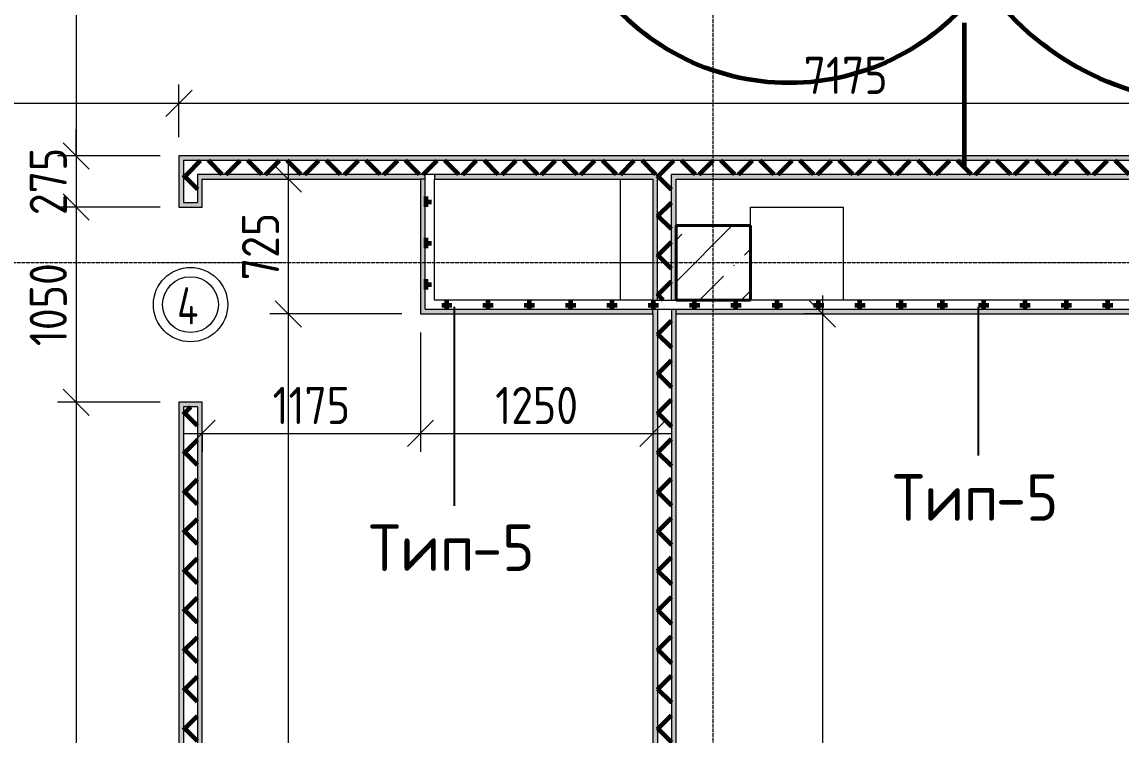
# Model space of a CAD drawing. Header units: millimetres. Extents: x -60946 to 138510, y -262288 to 24501.
# Drawn here: x 42090 to 48009, y -202168 to -198328 of the extents above; entities that cross this region are included whole.
import ezdxf

# ---------------------------------------------------------------- set-up
doc = ezdxf.new("R2010")
doc.units = ezdxf.units.MM
doc.linetypes.add('ADSK_Линия сетки', pattern=[25, 20, -2.5, 0, -2.5])
for name, color, linetype, lineweight in [('2)Тип-2', 3, 'Continuous', 60), ('2)Тип-3', 7, 'Continuous', 60), ('2)Тип-5', 1, 'Continuous', 60), ('Марки дверей', 7, 'Continuous', 20), ('Несущие колонны', 7, 'Continuous', 18), ('Оси', 7, 'Continuous', 9), ('Перекрытие', 7, 'Continuous', 18), ('Размеры', 7, 'Continuous', 9), ('Стены внутренние', 7, 'Continuous', 18), ('Стены штриховка', 7, 'Continuous', 9)]:
    doc.layers.add(name, color=color, linetype=linetype, lineweight=lineweight)
doc.styles.add('GOST Common_3', font='', dxfattribs={"width": 0.9, "height": 200})
doc.styles.add('GOST Common_4', font='', dxfattribs={"height": 250})
doc.styles.add('GOST Common_B', font='', dxfattribs={"width": 0.8, "height": 200})
doc.styles.get('GOST Common_3').set_extended_font_data('GOST Common')
doc.styles.get('GOST Common_4').set_extended_font_data('GOST Common')
doc.styles.get('GOST Common_B').set_extended_font_data('GOST Common', bold=True)
doc.dimstyles.new('ADSK_Основной_2_0_1', dxfattribs={"dimscale": 304.8, "dimtxt": 201.142999, "dimasz": 0.463911, "dimexe": 0.328084, "dimexo": 0.328084, "dimgap": 0.164042, "dimtad": 1, "dimdec": 3, "dimrnd": 0.001, "dimdsep": 46, "dimtxsty": 'GOST Common_3', "dimblk1": 'OBLIQUE', "dimblk2": 'OBLIQUE', "dimsah": 1, "dimcen": 0.09, "dimdle": 0.328084, "dimazin": 2, "dimtfac": 1, "dimtdec": 4, "dimtix": 1, "dimtmove": 1, "dimatfit": 3, "dimfxl": 1, "dimtvp": 1, "dimtolj": 1, "dimtzin": 0, "dimlwd": 20, "dimlwe": 20, "dimarcsym": 2})
doc.dimstyles.new('ADSK_Основной_2_0_2', dxfattribs={"dimscale": 304.8, "dimtxt": 201.142999, "dimasz": 0.463911, "dimexe": 0.328084, "dimexo": 0.328084, "dimgap": 0.164042, "dimtad": 1, "dimdec": 3, "dimrnd": 0.001, "dimdsep": 46, "dimtxsty": 'GOST Common_3', "dimblk1": 'OBLIQUE', "dimblk2": 'OBLIQUE', "dimsah": 1, "dimcen": 0.09, "dimdle": 0.328084, "dimazin": 2, "dimtfac": 1, "dimtdec": 4, "dimtix": 1, "dimtmove": 0, "dimatfit": 3, "dimfxl": 1, "dimtvp": 1, "dimtolj": 1, "dimtzin": 0, "dimlwd": 20, "dimlwe": 20, "dimarcsym": 2})
pattern_1 = [(45, (9.36, -198628.46), (-106.066, 106.066), []), (135, (9.36, -198628.46), (-106.066, -106.066), [])]
pattern_2 = [(0, (9.36, -198628.46), (111.125, 111.125), [55.562, -166.688]), (90, (37.14, -198656.24), (-111.125, 111.125), [55.562, -166.688])]

# ---------------------------------------------------------------- blocks, each defined once
blk = doc.blocks.new('ADSK_КолоннаЖБ_Прямоугольная - 400x400 мм-1807143-Кладочный план 4-го этажа')
at = {"layer": 'Несущие колонны', "lineweight": 40}
for p, q in [((-200, 200), (200, 200)), ((-200, -200), (-200, 200)), ((200, 200), (200, -200)), ((200, -200), (-200, -200))]:
    blk.add_line(p, q, dxfattribs=at)
blk = doc.blocks.new('_Oblique')
at = {"color": 0, "linetype": 'ByBlock', "lineweight": -2}
blk.add_line((-0.5, -0.5), (0.5, 0.5), dxfattribs=at)
blk = doc.blocks.new('*D5962')
at = {"layer": 'Defpoints', "color": 0, "transparency": 16777216}
for p in [(42481.5, -196023.5), (42381.5, -199048.5), (42934.4, -199048.5)]:
    blk.add_point(p, dxfattribs=at)
at = {"layer": 'Размеры', "color": 0, "lineweight": 20, "transparency": 16777216}
for p, q in [((42381.5, -195923.5), (42381.5, -199148.5)), ((42381.5, -196023.5), (42281.5, -196023.5)), ((42834.4, -199048.5), (42281.5, -199048.5))]:
    blk.add_line(p, q, dxfattribs=at)
at = {"layer": 'Размеры', "color": 0, "lineweight": 20, "transparency": 16777216, "xscale": 141.4, "yscale": 141.4, "zscale": 141.4}
for p, rotation in [((42381.5, -196023.5), 90), ((42381.5, -199048.5), 270)]:
    blk.add_blockref('_Oblique', p, dxfattribs=dict(at, rotation=rotation))
at = {"layer": 'Размеры', "color": 0, "lineweight": 9, "transparency": 16777216, "insert": (42231.5, -197536), "char_height": 200, "width": 605.475, "attachment_point": 5, "rotation": 90, "style": 'GOST Common_3'}
blk.add_mtext('\\A1;3025', dxfattribs=at)
blk = doc.blocks.new('*D5963')
at = {"layer": 'Defpoints', "color": 0, "transparency": 16777216}
for p in [(42934.4, -199048.5), (42381.5, -199323.5), (42934.4, -199323.5)]:
    blk.add_point(p, dxfattribs=at)
at = {"layer": 'Размеры', "color": 0, "lineweight": 20, "transparency": 16777216}
for p, q in [((42381.5, -199048.5), (42381.5, -198907.1)), ((42834.4, -199048.5), (42281.5, -199048.5)), ((42381.5, -199048.5), (42381.5, -199323.5)), ((42834.4, -199323.5), (42281.5, -199323.5)), ((42381.5, -199323.5), (42381.5, -199464.9))]:
    blk.add_line(p, q, dxfattribs=at)
at = {"layer": 'Размеры', "color": 0, "lineweight": 20, "transparency": 16777216, "xscale": 141.4, "yscale": 141.4, "zscale": 141.4}
for p, rotation in [((42381.5, -199048.5), 270), ((42381.5, -199323.5), 90)]:
    blk.add_blockref('_Oblique', p, dxfattribs=dict(at, rotation=rotation))
at = {"layer": 'Размеры', "color": 0, "lineweight": 9, "transparency": 16777216, "insert": (42231.5, -199186), "char_height": 200, "width": 454.106, "attachment_point": 5, "rotation": 90, "style": 'GOST Common_3'}
blk.add_mtext('\\A1;275', dxfattribs=at)
blk = doc.blocks.new('*D5964')
at = {"layer": 'Defpoints', "color": 0, "transparency": 16777216}
for p in [(42934.4, -199323.5), (42381.5, -200373.5), (42934.4, -200373.5)]:
    blk.add_point(p, dxfattribs=at)
at = {"layer": 'Размеры', "color": 0, "lineweight": 20, "transparency": 16777216}
for p, q in [((42381.5, -199223.5), (42381.5, -200473.5)), ((42834.4, -199323.5), (42281.5, -199323.5)), ((42834.4, -200373.5), (42281.5, -200373.5))]:
    blk.add_line(p, q, dxfattribs=at)
at = {"layer": 'Размеры', "color": 0, "lineweight": 20, "transparency": 16777216, "xscale": 141.4, "yscale": 141.4, "zscale": 141.4}
for p, rotation in [((42381.5, -199323.5), 90), ((42381.5, -200373.5), 270)]:
    blk.add_blockref('_Oblique', p, dxfattribs=dict(at, rotation=rotation))
at = {"layer": 'Размеры', "color": 0, "lineweight": 9, "transparency": 16777216, "insert": (42231.5, -199848.5), "char_height": 200, "width": 560.473, "attachment_point": 5, "rotation": 90, "style": 'GOST Common_3'}
blk.add_mtext('\\A1;1050', dxfattribs=at)
blk = doc.blocks.new('*D5965')
at = {"layer": 'Defpoints', "color": 0, "transparency": 16777216}
for p in [(42934.4, -200373.5), (42381.5, -205573.5), (42481.5, -205573.5)]:
    blk.add_point(p, dxfattribs=at)
at = {"layer": 'Размеры', "color": 0, "lineweight": 20, "transparency": 16777216}
for p, q in [((42381.5, -200273.5), (42381.5, -205673.5)), ((42834.4, -200373.5), (42281.5, -200373.5)), ((42381.5, -205573.5), (42281.5, -205573.5))]:
    blk.add_line(p, q, dxfattribs=at)
at = {"layer": 'Размеры', "color": 0, "lineweight": 20, "transparency": 16777216, "xscale": 141.4, "yscale": 141.4, "zscale": 141.4}
for p, rotation in [((42381.5, -200373.5), 90), ((42381.5, -205573.5), 270)]:
    blk.add_blockref('_Oblique', p, dxfattribs=dict(at, rotation=rotation))
at = {"layer": 'Размеры', "color": 0, "lineweight": 9, "transparency": 16777216, "insert": (42231.5, -202973.5), "char_height": 200, "width": 605.475, "attachment_point": 5, "rotation": 90, "style": 'GOST Common_3'}
blk.add_mtext('\\A1;5200', dxfattribs=at)
blk = doc.blocks.new('*D6279')
at = {"layer": 'Defpoints', "color": 0, "transparency": 16777216}
for p in [(46497.6, -199898.5), (46009.4, -205423.5), (46397.6, -205423.5)]:
    blk.add_point(p, dxfattribs=at)
at = {"layer": 'Размеры', "color": 0, "lineweight": 20, "transparency": 16777216}
for p, q in [((46397.6, -199798.5), (46397.6, -205523.5)), ((46397.6, -199898.5), (46297.6, -199898.5)), ((46109.4, -205423.5), (46497.6, -205423.5))]:
    blk.add_line(p, q, dxfattribs=at)
at = {"layer": 'Размеры', "color": 0, "lineweight": 20, "transparency": 16777216, "xscale": 141.4, "yscale": 141.4, "zscale": 141.4}
for p, rotation in [((46397.6, -199898.5), 90), ((46397.6, -205423.5), 270)]:
    blk.add_blockref('_Oblique', p, dxfattribs=dict(at, rotation=rotation))
at = {"layer": 'Размеры', "color": 0, "lineweight": 9, "transparency": 16777216, "insert": (46247.6, -202661), "char_height": 200, "width": 605.475, "attachment_point": 5, "rotation": 90, "style": 'GOST Common_3'}
blk.add_mtext('\\A1;5525', dxfattribs=at)
blk = doc.blocks.new('*D6310')
at = {"layer": 'Defpoints', "color": 0, "transparency": 16777216}
for p in [(43523.6, -199898.5), (44234.4, -199898.5), (43423.6, -205573.5)]:
    blk.add_point(p, dxfattribs=at)
at = {"layer": 'Размеры', "color": 0, "lineweight": 20, "transparency": 16777216}
for p, q in [((43523.6, -205673.5), (43523.6, -199798.5)), ((44134.4, -199898.5), (43423.6, -199898.5)), ((43523.6, -205573.5), (43623.6, -205573.5))]:
    blk.add_line(p, q, dxfattribs=at)
at = {"layer": 'Размеры', "color": 0, "lineweight": 20, "transparency": 16777216, "xscale": 141.4, "yscale": 141.4, "zscale": 141.4}
for p, rotation in [((43523.6, -199898.5), 90), ((43523.6, -205573.5), 270)]:
    blk.add_blockref('_Oblique', p, dxfattribs=dict(at, rotation=rotation))
at = {"layer": 'Размеры', "color": 0, "lineweight": 9, "transparency": 16777216, "insert": (43373.6, -202736), "char_height": 200, "width": 605.475, "attachment_point": 5, "rotation": 90, "style": 'GOST Common_3'}
blk.add_mtext('\\A1;5675', dxfattribs=at)
blk = doc.blocks.new('*D6311')
at = {"layer": 'Defpoints', "color": 0, "transparency": 16777216}
for p in [(43423.6, -199173.5), (43523.6, -199173.5), (44234.4, -199898.5)]:
    blk.add_point(p, dxfattribs=at)
at = {"layer": 'Размеры', "color": 0, "lineweight": 20, "transparency": 16777216}
for p, q in [((43523.6, -199998.5), (43523.6, -199073.5)), ((43523.6, -199173.5), (43623.6, -199173.5)), ((44134.4, -199898.5), (43423.6, -199898.5))]:
    blk.add_line(p, q, dxfattribs=at)
at = {"layer": 'Размеры', "color": 0, "lineweight": 20, "transparency": 16777216, "xscale": 141.4, "yscale": 141.4, "zscale": 141.4}
for p, rotation in [((43523.6, -199173.5), 90), ((43523.6, -199898.5), 270)]:
    blk.add_blockref('_Oblique', p, dxfattribs=dict(at, rotation=rotation))
at = {"layer": 'Размеры', "color": 0, "lineweight": 9, "transparency": 16777216, "insert": (43373.6, -199536), "char_height": 200, "width": 454.106, "attachment_point": 5, "rotation": 90, "style": 'GOST Common_3'}
blk.add_mtext('\\A1;725', dxfattribs=at)
blk = doc.blocks.new('*D6312')
at = {"layer": 'Defpoints', "color": 0, "transparency": 16777216}
for p in [(44234.4, -199898.5), (43059.4, -200440.7), (44234.4, -200540.7)]:
    blk.add_point(p, dxfattribs=at)
at = {"layer": 'Размеры', "color": 0, "lineweight": 20, "transparency": 16777216}
for p, q in [((44234.4, -199998.5), (44234.4, -200640.7)), ((42959.4, -200540.7), (44334.4, -200540.7)), ((43059.4, -200540.7), (43059.4, -200640.7))]:
    blk.add_line(p, q, dxfattribs=at)
at = {"layer": 'Размеры', "color": 0, "lineweight": 20, "transparency": 16777216, "xscale": 141.4, "yscale": 141.4, "zscale": 141.4, "rotation": 180}
blk.add_blockref('_Oblique', (43059.4, -200540.7), dxfattribs=at)
at = {"layer": 'Размеры', "color": 0, "lineweight": 20, "transparency": 16777216, "xscale": 141.4, "yscale": 141.4, "zscale": 141.4}
blk.add_blockref('_Oblique', (44234.4, -200540.7), dxfattribs=at)
at = {"layer": 'Размеры', "color": 0, "lineweight": 9, "transparency": 16777216, "insert": (43646.9, -200390.7), "char_height": 200, "width": 515.472, "attachment_point": 5, "style": 'GOST Common_3'}
blk.add_mtext('\\A1;1175', dxfattribs=at)
blk = doc.blocks.new('*D6313')
at = {"layer": 'Defpoints', "color": 0, "transparency": 16777216}
for p in [(44234.4, -199898.5), (45484.4, -200440.7), (45484.4, -200540.7)]:
    blk.add_point(p, dxfattribs=at)
at = {"layer": 'Размеры', "color": 0, "lineweight": 20, "transparency": 16777216}
for p, q in [((44234.4, -199998.5), (44234.4, -200640.7)), ((44134.4, -200540.7), (45584.4, -200540.7)), ((45484.4, -200540.7), (45484.4, -200640.7))]:
    blk.add_line(p, q, dxfattribs=at)
at = {"layer": 'Размеры', "color": 0, "lineweight": 20, "transparency": 16777216, "xscale": 141.4, "yscale": 141.4, "zscale": 141.4, "rotation": 180}
blk.add_blockref('_Oblique', (44234.4, -200540.7), dxfattribs=at)
at = {"layer": 'Размеры', "color": 0, "lineweight": 20, "transparency": 16777216, "xscale": 141.4, "yscale": 141.4, "zscale": 141.4}
blk.add_blockref('_Oblique', (45484.4, -200540.7), dxfattribs=at)
at = {"layer": 'Размеры', "color": 0, "lineweight": 9, "transparency": 16777216, "insert": (44859.4, -200390.7), "char_height": 200, "width": 560.473, "attachment_point": 5, "style": 'GOST Common_3'}
blk.add_mtext('\\A1;1250', dxfattribs=at)
blk = doc.blocks.new('*D6108')
at = {"layer": 'Defpoints', "color": 0, "transparency": 16777216}
for p in [(42934.4, -198765.3), (40129.4, -199048.5), (42934.4, -199048.5)]:
    blk.add_point(p, dxfattribs=at)
at = {"layer": 'Размеры', "color": 0, "lineweight": 20, "transparency": 16777216}
for p, q in [((40129.4, -198948.5), (40129.4, -198665.3)), ((42934.4, -198948.5), (42934.4, -198665.3)), ((40029.4, -198765.3), (43034.4, -198765.3))]:
    blk.add_line(p, q, dxfattribs=at)
at = {"layer": 'Размеры', "color": 0, "lineweight": 20, "transparency": 16777216, "xscale": 141.4, "yscale": 141.4, "zscale": 141.4, "rotation": 180}
blk.add_blockref('_Oblique', (40129.4, -198765.3), dxfattribs=at)
at = {"layer": 'Размеры', "color": 0, "lineweight": 20, "transparency": 16777216, "xscale": 141.4, "yscale": 141.4, "zscale": 141.4}
blk.add_blockref('_Oblique', (42934.4, -198765.3), dxfattribs=at)
at = {"layer": 'Размеры', "color": 0, "lineweight": 9, "transparency": 16777216, "insert": (41531.9, -198615.3), "char_height": 200, "width": 605.475, "attachment_point": 5, "style": 'GOST Common_3'}
blk.add_mtext('\\A1;2805', dxfattribs=at)
blk = doc.blocks.new('*D6109')
at = {"layer": 'Defpoints', "color": 0, "transparency": 16777216}
for p in [(50109.4, -198665.4), (50109.4, -198765.3), (42934.4, -199048.5)]:
    blk.add_point(p, dxfattribs=at)
at = {"layer": 'Размеры', "color": 0, "lineweight": 20, "transparency": 16777216}
for p, q in [((42934.4, -198948.5), (42934.4, -198665.3)), ((42834.4, -198765.3), (50209.4, -198765.3)), ((50109.4, -198765.4), (50109.4, -198865.3))]:
    blk.add_line(p, q, dxfattribs=at)
at = {"layer": 'Размеры', "color": 0, "lineweight": 20, "transparency": 16777216, "xscale": 141.4, "yscale": 141.4, "zscale": 141.4, "rotation": 180}
blk.add_blockref('_Oblique', (42934.4, -198765.3), dxfattribs=at)
at = {"layer": 'Размеры', "color": 0, "lineweight": 20, "transparency": 16777216, "xscale": 141.4, "yscale": 141.4, "zscale": 141.4}
blk.add_blockref('_Oblique', (50109.4, -198765.3), dxfattribs=at)
at = {"layer": 'Размеры', "color": 0, "lineweight": 9, "transparency": 16777216, "insert": (46521.9, -198615.3), "char_height": 200, "width": 560.473, "attachment_point": 5, "style": 'GOST Common_3'}
blk.add_mtext('\\A1;7175', dxfattribs=at)
blk = doc.blocks.new('М_двери1 - Марка экземпляра 2-3719212-Кладочный план 4-го этажа')
at = {"layer": 'Марки дверей'}
for radius in [2, 1.5]:
    blk.add_circle((0, 0), radius, dxfattribs=at)

msp = doc.modelspace()

# ---------------------------------------------------------------- hatches: boundary and pattern name
at = {"layer": '2)Тип-2'}
for points in [[(42934.3615, -199073.4914), (50134.3615, -199073.4914), (50134.3615, -199048.4914), (42934.3615, -199048.4914)], [(45484.3615, -199823.4914), (45509.3615, -199823.4914), (45509.3615, -199173.4914), (45484.3615, -199173.4914), (45484.3615, -199325.9056)], [(45584.3615, -199823.4914), (45609.3615, -199823.4914), (45609.3615, -199173.4914), (45584.3615, -199173.4914), (45584.3615, -199325.9056)], [(45509.3615, -205573.4914), (45509.3615, -199873.4914), (45484.3615, -199873.4914), (45484.3615, -205573.4914)], [(45609.3615, -205573.4914), (45609.3615, -199873.4914), (45584.3615, -199873.4914), (45584.3615, -205573.4914)]]:
    msp.add_hatch(color=256, dxfattribs=at).paths.add_polyline_path(points)
h = msp.add_hatch(color=256, dxfattribs=at)
h.paths.add_polyline_path([(42959.3615, -205573.4914), (42959.3615, -200398.4914), (43059.3615, -200398.4914), (43059.3615, -200373.4914), (42934.3615, -200373.4914), (42934.3615, -205573.4914)])
h.paths.add_polyline_path([(43059.3615, -199323.4914), (43059.3615, -199298.4914), (42959.3615, -199298.4914), (42959.3615, -199073.4914), (42934.3615, -199073.4914), (42934.3615, -199323.4914)])
h = msp.add_hatch(dxfattribs=at)
h.set_pattern_fill('FP_4', color=256, style=0, pattern_type=2)
h.set_pattern_definition(pattern_1)
h.paths.add_polyline_path([(50159.3615, -199148.4914), (50209.3615, -199148.4914), (50209.3615, -199073.4914), (42959.3615, -199073.4914), (42959.3615, -199148.4914), (49497.5271, -199148.4914)])
h = msp.add_hatch(dxfattribs=at)
h.set_pattern_fill('FP_4', color=256, style=0, pattern_type=2)
h.set_pattern_definition(pattern_1)
h.paths.add_polyline_path([(43034.3615, -205573.4914), (43034.3615, -200398.4914), (42959.3615, -200398.4914), (42959.3615, -205573.4914)])
h.paths.add_polyline_path([(43034.3615, -199298.4914), (43034.3615, -199148.4914), (42959.3615, -199148.4914), (42959.3615, -199298.4914)])
h = msp.add_hatch(color=256, dxfattribs=at)
h.paths.add_polyline_path([(50209.3615, -199173.4914), (50234.3615, -199173.4914), (50234.3615, -199148.4914), (50209.3615, -199148.4914)])
h.paths.add_polyline_path([(43034.3615, -199173.4914), (44259.3615, -199173.4914), (44259.3615, -199148.4914), (43034.3615, -199148.4914)])
h.paths.add_polyline_path([(49497.5271, -199173.4914), (50159.3615, -199173.4914), (50159.3615, -199148.4914), (48659.3615, -199148.4914), (48659.3615, -199173.4914)])
h.paths.add_polyline_path([(48584.3615, -199173.4914), (48609.3615, -199173.4914), (48609.3615, -199148.4914), (45584.3615, -199148.4914), (45584.3615, -199173.4914), (47847.4442, -199173.4914)])
h.paths.add_polyline_path([(44547.2782, -199173.4914), (45509.3615, -199173.4914), (45509.3615, -199148.4914), (44309.3615, -199148.4914), (44309.3615, -199173.4914)])
h = msp.add_hatch(dxfattribs=at)
h.set_pattern_fill('FP_4', color=256, style=0, pattern_type=2)
h.set_pattern_definition(pattern_1)
h.paths.add_polyline_path([(45509.3615, -199823.4914), (45584.3615, -199823.4914), (45584.3615, -199148.4914), (45509.3615, -199148.4914), (45509.3615, -199325.9056)])
h = msp.add_hatch(color=256, dxfattribs=at)
h.paths.add_polyline_path([(43059.3615, -205573.4914), (43059.3615, -200398.4914), (43034.3615, -200398.4914), (43034.3615, -205573.4914)])
h.paths.add_polyline_path([(43059.3615, -199298.4914), (43059.3615, -199173.4914), (43034.3615, -199173.4914), (43034.3615, -199298.4914)])
h = msp.add_hatch(dxfattribs=at)
h.set_pattern_fill('FP_4', color=256, style=0, pattern_type=2)
h.set_pattern_definition(pattern_1)
h.paths.add_polyline_path([(45584.3615, -205573.4914), (45584.3615, -199873.4914), (45509.3615, -199873.4914), (45509.3615, -205573.4914)])
at = {"layer": '2)Тип-5', "true_color": 0xd50000}
h = msp.add_hatch(dxfattribs=at)
h.set_pattern_fill('FP_7', color=12, style=0, pattern_type=2)
h.set_pattern_definition(pattern_2)
h.paths.add_polyline_path([(44259.3615, -199823.4914), (44309.3615, -199823.4914), (44309.3615, -199148.4914), (44259.3615, -199148.4914), (44259.3615, -199325.9056)])
msp.add_hatch(color=12, dxfattribs=at).paths.add_polyline_path([(44234.3615, -199873.4914), (44259.3615, -199873.4914), (44259.3615, -199173.4914), (44234.3615, -199173.4914), (44234.3615, -199823.4914)])
h = msp.add_hatch(color=12, dxfattribs=at)
h.paths.add_polyline_path([(44234.3615, -199898.4914), (45484.3615, -199898.4914), (45484.3615, -199873.4914), (44234.3615, -199873.4914)])
h.paths.add_polyline_path([(45609.3615, -199898.4914), (48534.3615, -199898.4914), (48534.3615, -199873.4914), (45609.3615, -199873.4914)])
h.paths.add_polyline_path([(48672.4856, -199898.4914), (50234.3615, -199898.4914), (50234.3615, -199873.4914), (48659.3615, -199873.4914), (48659.3615, -199898.4914)])
h = msp.add_hatch(dxfattribs=at)
h.set_pattern_fill('FP_7', color=12, style=0, pattern_type=2)
h.set_pattern_definition(pattern_2)
h.paths.add_polyline_path([(45609.3615, -199873.4914), (50209.3615, -199873.4914), (50209.3615, -199823.4914), (44259.3615, -199823.4914), (44259.3615, -199873.4914), (45584.3615, -199873.4914)])
at = {"layer": 'Несущие колонны', "lineweight": 9}
h = msp.add_hatch(dxfattribs=at)
h.set_pattern_fill('FP_1', color=256, style=0, pattern_type=2)
h.set_pattern_definition([(45, (9.36, -198628.46), (-224.5064, 224.5064), []), (45, (233.87, -198628.46), (-224.5064, 224.5064), [396.875, -79.375, 3.353, -76.022])])
h.paths.add_polyline_path([(46009.3615, -199823.4914), (46009.3615, -199423.4914), (45609.3615, -199423.4914), (45609.3615, -199823.4914)])

# ---------------------------------------------------------------- linework, layer by layer
at = {"layer": '2)Тип-2'}
msp.add_line((47161.8498, -199110.9914), (47161.8498, -198333.2069), dxfattribs=at)
at = {"layer": '2)Тип-3', "color": 5}
msp.add_lwpolyline([(45174.565, -198113.0807, -0.52056705), (45174.565, -195577.9946, -0.52056705), (45174.565, -194012.9096, -0.52056705), (45174.565, -192552.4255, -0.52056705), (46694.139, -192102.0819, -0.52056705), (49365.5623, -192102.0819, -0.52056705), (51740.1471, -192102.0819, -0.52056705), (51833.5376, -193509.8903, -0.52056705), (51833.5376, -195335.5264, -0.52056705), (51833.5376, -198042.9477, -0.52056705), (49767.7071, -198113.0807, -0.52056705), (47261.7504, -198113.0807, -0.52056705)], format="xyb", close=True, dxfattribs=at)
at = {"layer": '2)Тип-5', "lineweight": 25}
for p, q in [((44416.2726, -199860.9914), (44416.2726, -200930.2069)), ((47235.0189, -199860.9914), (47235.0189, -200660.2069))]:
    msp.add_line(p, q, dxfattribs=at)
at = {"layer": 'Несущие колонны', "lineweight": 9}
for p, q in [((46009.3615, -199423.4914), (45609.3615, -199423.4914)), ((45609.3615, -199423.4914), (45609.3615, -199823.4914)), ((46009.3615, -199823.4914), (46009.3615, -199423.4914)), ((45609.3615, -199823.4914), (46009.3615, -199823.4914))]:
    msp.add_line(p, q, dxfattribs=at)
at = {"layer": 'Оси', "linetype": 'ADSK_Линия сетки', "lineweight": 5}
for p, q in [((45809.3615, -209602.3427), (45809.3615, -188601.0153)), ((62563.3938, -199623.4914), (-25230.7352, -199623.4914))]:
    msp.add_line(p, q, dxfattribs=at)
at = {"layer": 'Перекрытие'}
for p, q in [((45309.3615, -199173.4914), (45309.3615, -199823.4914)), ((46009.3615, -199423.4914), (46009.3615, -199323.4914)), ((46009.3615, -199323.4914), (46509.3615, -199323.4914)), ((46509.3615, -199323.4914), (46509.3615, -199823.4914))]:
    msp.add_line(p, q, dxfattribs=at)
at = {"layer": 'Стены внутренние', "lineweight": 5}
for p, q in [((50109.3615, -199048.4914), (42934.3615, -199048.4914)), ((42934.3615, -199048.4914), (42934.3615, -199323.4914)), ((43059.3615, -199173.4914), (44234.3615, -199173.4914)), ((43059.3615, -199323.4914), (43059.3615, -199173.4914)), ((44234.3615, -199173.4914), (44234.3615, -199898.4914)), ((44309.3615, -199173.4914), (45484.3615, -199173.4914)), ((44309.3615, -199823.4914), (44309.3615, -199173.4914)), ((45484.3615, -199173.4914), (45484.3615, -199823.4914)), ((45609.3615, -199173.4914), (48584.3615, -199173.4914)), ((45609.3615, -199823.4914), (45609.3615, -199173.4914)), ((42934.3615, -199323.4914), (43059.3615, -199323.4914)), ((45484.3615, -199823.4914), (44309.3615, -199823.4914)), ((48584.3615, -199823.4914), (45609.3615, -199823.4914)), ((44234.3615, -199898.4914), (45484.3615, -199898.4914)), ((45484.3615, -199898.4914), (45484.3615, -205573.4914)), ((45609.3615, -205573.4914), (45609.3615, -199898.4914)), ((45609.3615, -199898.4914), (48534.3615, -199898.4914)), ((43059.3615, -200373.4914), (42934.3615, -200373.4914)), ((42934.3615, -200373.4914), (42934.3615, -205573.4914)), ((43059.3615, -205573.4914), (43059.3615, -200373.4914))]:
    msp.add_line(p, q, dxfattribs=at)
at = {"layer": 'Стены штриховка', "lineweight": 9}
for p, q in [((50134.3615, -199073.4914), (42959.3615, -199073.4914)), ((42959.3615, -199073.4914), (42959.3615, -199298.4914)), ((45509.3615, -199148.4914), (43034.3615, -199148.4914)), ((43034.3615, -199148.4914), (43034.3615, -199298.4914)), ((44259.3615, -199873.4914), (44259.3615, -199148.4914)), ((44309.3615, -199148.4914), (44309.3615, -199173.4914)), ((45509.3615, -199823.4914), (45509.3615, -199148.4914)), ((50209.3615, -199148.4914), (45584.3615, -199148.4914)), ((45584.3615, -199823.4914), (45584.3615, -199148.4914)), ((44259.3615, -199173.4914), (44234.3615, -199173.4914)), ((42959.3615, -199298.4914), (43034.3615, -199298.4914)), ((44259.3615, -199873.4914), (50209.3615, -199873.4914)), ((45484.3615, -199823.4914), (45609.3615, -199823.4914)), ((45484.3615, -199898.4914), (45484.3615, -199873.4914)), ((45509.3615, -199873.4914), (45509.3615, -205573.4914)), ((45584.3615, -199873.4914), (45584.3615, -205573.4914)), ((45609.3615, -199898.4914), (45609.3615, -199873.4914)), ((42959.3615, -200398.4914), (42959.3615, -205573.4914)), ((43034.3615, -200398.4914), (42959.3615, -200398.4914)), ((43034.3615, -200398.4914), (43034.3615, -205573.4914))]:
    msp.add_line(p, q, dxfattribs=at)

# ---------------------------------------------------------------- block references
at = {"layer": 'Марки дверей', "xscale": 99.99999999999993, "yscale": 99.99999999999993, "zscale": 99.99999999999993}
msp.add_blockref('М_двери1 - Марка экземпляра 2-3719212-Кладочный план 4-го этажа', (42996.8615, -199848.4914), dxfattribs=at)
at = {"layer": 'Несущие колонны', "lineweight": 9, "rotation": 89.9999999999999}
msp.add_blockref('ADSK_КолоннаЖБ_Прямоугольная - 400x400 мм-1807143-Кладочный план 4-го этажа', (45809.3615, -199623.4914), dxfattribs=at)

# ---------------------------------------------------------------- texts
at = {"layer": '2)Тип-5', "color": 116, "lineweight": 9, "true_color": 0x008040, "char_height": 250, "attachment_point": 1, "style": 'GOST Common_4'}
for s, insert, width in [('Тип', (46775.0189, -200760.7798), 673.4175), ('-5', (47330.6439, -200760.7798), 432.91125), ('Тип', (43956.2726, -201030.7798), 673.4175), ('-5', (44511.8976, -201030.7798), 432.91125)]:
    msp.add_mtext(s, dxfattribs=dict(at, insert=insert, width=width))
at = {"layer": 'Марки дверей', "lineweight": 5, "insert": (42924.8041, -199754.8325), "char_height": 200, "width": 166.751, "attachment_point": 1, "style": 'GOST Common_B'}
msp.add_mtext('\\fGOST Common|b1|i0|c204|p34|;\\W.8;4', dxfattribs=at)

# ---------------------------------------------------------------- dimensions: what is measured, and where the dimension line sits
at = {"layer": 'Размеры', "lineweight": 9}
for base, p1, p2, dimstyle, override, picture, middle in [((42381.5457, -199048.4914), (42481.5306, -196023.4914), (42934.3615, -199048.4914), 'ADSK_Основной_2_0_1', {"dimpost": '<>', "dimfxl": 3058.70574}, '*D5962', (42231.5457, -197535.9914)), ((42381.5457, -199323.4914), (42934.3615, -199048.4914), (42934.3615, -199323.4914), 'ADSK_Основной_2_0_1', {"dimpost": '<>', "dimfxl": 275}, '*D5963', (42231.5457, -199185.9914)), ((43523.5855, -199173.4914), (44234.3615, -199898.4914), (43423.6006, -199173.4914), 'ADSK_Основной_2_0_2', {"dimpost": '<>', "dimfxl": 1087.638804}, '*D6311', (43373.5855, -199535.9914)), ((42381.5457, -200373.4914), (42934.3615, -199323.4914), (42934.3615, -200373.4914), 'ADSK_Основной_2_0_1', {"dimpost": '<>', "dimfxl": 1050}, '*D5964', (42231.5457, -199848.4914)), ((43523.5855, -199898.4914), (43423.6006, -205573.4914), (44234.3615, -199898.4914), 'ADSK_Основной_2_0_2', {"dimpost": '<>', "dimfxl": 5732.622277}, '*D6310', (43373.5855, -202735.9914)), ((46397.6463, -205423.4914), (46497.6312, -199898.4914), (46009.3615, -205423.4914), 'ADSK_Основной_2_0_2', {"dimpost": '<>', "dimfxl": 5546.533361}, '*D6279', (46247.6463, -202660.9914)), ((42381.5457, -205573.4914), (42934.3615, -200373.4914), (42481.5306, -205573.4914), 'ADSK_Основной_2_0_1', {"dimpost": '<>', "dimfxl": 5219.679665}, '*D5965', (42231.5457, -202973.4914))]:
    dim = msp.add_linear_dim(base=base, p1=p1, p2=p2, angle=90, dimstyle=dimstyle, override=override, dxfattribs=at)
    dim.commit()
    dim.dimension.update_dxf_attribs({"geometry": picture, "text_midpoint": middle})
for base, p1, p2, override, picture, middle in [((42934.3615, -198765.34), (40129.3615, -199048.4914), (42934.3615, -199048.4914), {"dimpost": '<>', "dimfxl": 2805}, '*D6108', (41531.8615, -198615.34)), ((50109.3615, -198765.34), (42934.3615, -199048.4914), (50109.3615, -198665.3551), {"dimpost": '<>', "dimfxl": 7185.222226}, '*D6109', (46521.8615, -198615.34)), ((44234.3615, -200540.6552), (43059.3615, -200440.6703), (44234.3615, -199898.4914), {"dimpost": '<>', "dimfxl": 1294.056777}, '*D6312', (43646.8615, -200390.6552)), ((45484.3615, -200540.6552), (44234.3615, -199898.4914), (45484.3615, -200440.6703), {"dimpost": '<>', "dimfxl": 1362.51897}, '*D6313', (44859.3615, -200390.6552))]:
    dim = msp.add_linear_dim(base=base, p1=p1, p2=p2, dimstyle='ADSK_Основной_2_0_2', override=override, dxfattribs=at)
    dim.commit()
    dim.dimension.update_dxf_attribs({"geometry": picture, "text_midpoint": middle})

doc.saveas('drawing.dxf')
